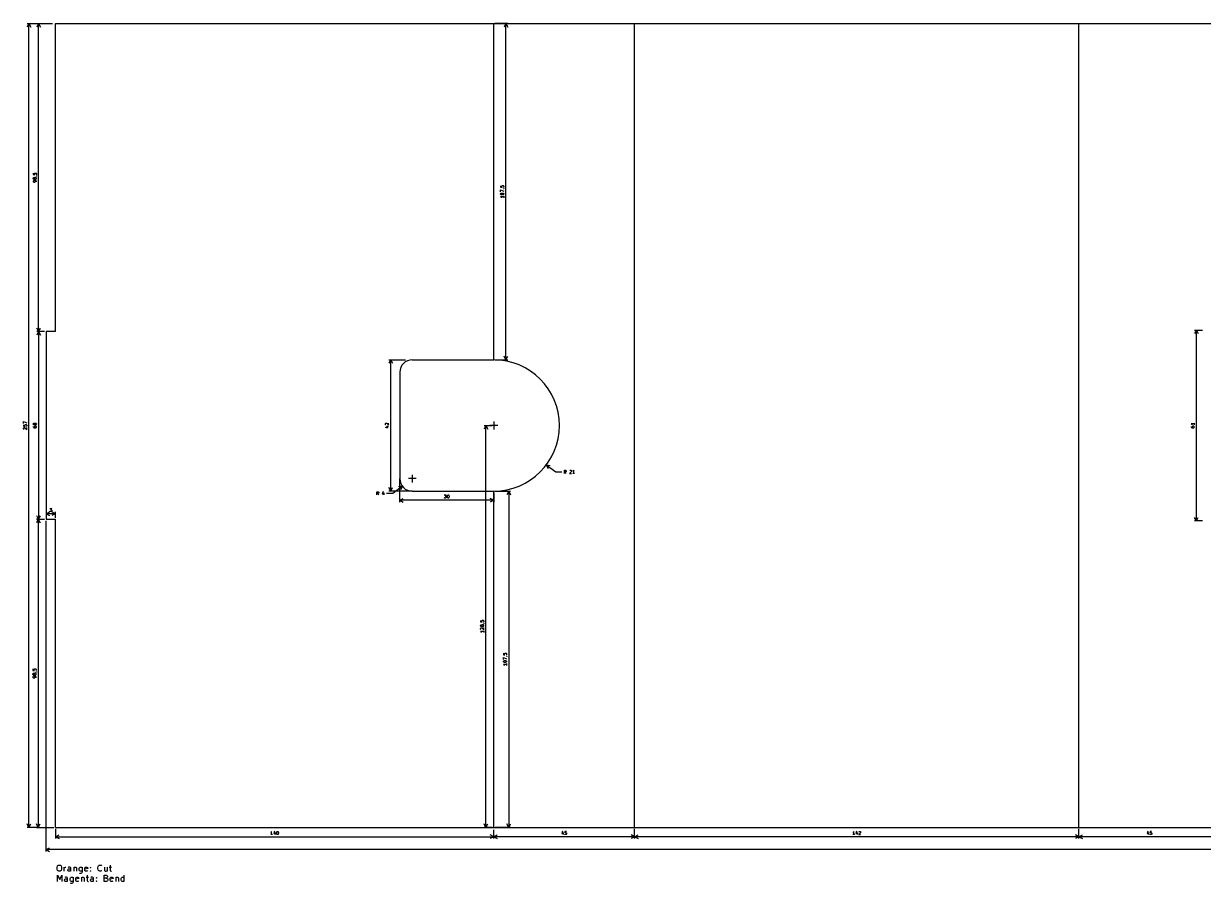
# Model space of a CAD drawing. Header units: millimetres. Extents: x 20 to 972, y -318 to 498.
# Drawn here: x 19.8 to 396.8, y -317.9 to -43 of the extents above; entities that cross this region are included whole.
import ezdxf

# ---------------------------------------------------------------- set-up
doc = ezdxf.new("R2010")
doc.units = ezdxf.units.MM
for name, color, linetype, true_color in [('User.1', 30, 'CONTINUOUS', 0xff9900), ('User.2', 6, 'CONTINUOUS', 0xff00ff), ('User.3', 254, 'CONTINUOUS', 0xb4dbd2)]:
    doc.layers.add(name, color=color, linetype=linetype, true_color=true_color)

msp = doc.modelspace()

# ---------------------------------------------------------------- linework, layer by layer
at = {"layer": 'User.1', "linetype": 'CONTINUOUS'}
for p, q in [((30, -43), (170, -43)), ((30, -141.5), (30, -43)), ((170, -43), (215, -43)), ((215, -43), (357, -43)), ((357, -43), (402, -43)), ((27, -141.5), (27, -201.5)), ((30, -141.5), (27, -141.5)), ((144, -150.5), (170, -150.5)), ((140, -154.5), (140, -188.5)), ((144, -192.5), (170, -192.5)), ((27, -201.5), (30, -201.5)), ((30, -300), (30, -201.5)), ((30, -300), (170, -300)), ((170, -300), (215, -300)), ((215, -300), (357, -300)), ((357, -300), (402, -300))]:
    msp.add_line(p, q, dxfattribs=at)
at = {"layer": 'User.1'}
for centre, radius, start, end in [((144, -154.5), 4, 90, 180), ((170, -171.5), 21, -90, 90), ((144, -188.5), 4, -180, -90)]:
    msp.add_arc(centre, radius, start, end, dxfattribs=at)
at = {"layer": 'User.2', "linetype": 'CONTINUOUS'}
for p, q in [((170, -150.5), (170, -43)), ((215, -300), (215, -43)), ((357, -300), (357, -43)), ((170, -300), (170, -192.5))]:
    msp.add_line(p, q, dxfattribs=at)
at = {"layer": 'User.3', "linetype": 'CONTINUOUS'}
for p, q in [((21.5, -43), (20.913579, -44.126504)), ((20.91358, -43), (24.1, -43)), ((21.5, -300), (21.5, -43)), ((21.5, -43), (22.086421, -44.126504)), ((24.6, -43), (24.013579, -44.126504)), ((24.01358, -43), (29, -43)), ((24.6, -141.5), (24.6, -43)), ((24.6, -43), (25.186421, -44.126504)), ((174.48642, -43), (170.4, -43)), ((173.9, -43), (173.313579, -44.126504)), ((173.9, -150.5), (173.9, -43)), ((173.9, -43), (174.486421, -44.126504)), ((22.904819, -90.821428), (22.904819, -91.297618)), ((22.904819, -91.297618), (23.381009, -91.345237)), ((22.904819, -92.392856), (22.952438, -92.297618)), ((22.904819, -92.583332), (22.904819, -92.392856)), ((22.952438, -92.67857), (22.904819, -92.583332)), ((22.952438, -93.249999), (22.904819, -93.345237)), ((22.904819, -93.345237), (22.904819, -93.535713)), ((22.904819, -93.535713), (22.952438, -93.630951)), ((22.952438, -92.297618), (23.000057, -92.249999)), ((23.000057, -92.726189), (22.952438, -92.67857)), ((23.000057, -93.20238), (22.952438, -93.249999)), ((22.952438, -93.630951), (23.000057, -93.67857)), ((23.000057, -92.249999), (23.095295, -92.20238)), ((23.095295, -92.773808), (23.000057, -92.726189)), ((23.095295, -93.154761), (23.000057, -93.20238)), ((23.000057, -93.67857), (23.095295, -93.726189)), ((23.095295, -92.20238), (23.142914, -92.20238)), ((23.142914, -92.773808), (23.095295, -92.773808)), ((23.476247, -93.154761), (23.095295, -93.154761)), ((23.095295, -93.726189), (23.33339, -93.726189)), ((23.142914, -92.20238), (23.238152, -92.249999)), ((23.238152, -92.726189), (23.142914, -92.773808)), ((23.238152, -92.249999), (23.285771, -92.297618)), ((23.285771, -92.67857), (23.238152, -92.726189)), ((23.285771, -90.964285), (23.33339, -90.869047)), ((23.285771, -91.20238), (23.285771, -90.964285)), ((23.33339, -91.297618), (23.285771, -91.20238)), ((23.285771, -92.297618), (23.33339, -92.392856)), ((23.33339, -92.583332), (23.285771, -92.67857)), ((23.33339, -90.869047), (23.381009, -90.821428)), ((23.381009, -91.345237), (23.33339, -91.297618)), ((23.381009, -92.297618), (23.33339, -92.392856)), ((23.33339, -92.392856), (23.33339, -92.583332)), ((23.33339, -92.583332), (23.381009, -92.67857)), ((23.428628, -93.20238), (23.33339, -93.154761)), ((23.33339, -93.726189), (23.428628, -93.67857)), ((23.381009, -90.821428), (23.476247, -90.773809)), ((23.428628, -92.249999), (23.381009, -92.297618)), ((23.381009, -92.67857), (23.428628, -92.726189)), ((23.523866, -92.20238), (23.428628, -92.249999)), ((23.428628, -92.726189), (23.523866, -92.773808)), ((23.476247, -93.249999), (23.428628, -93.20238)), ((23.428628, -93.67857), (23.476247, -93.630951)), ((23.476247, -90.773809), (23.714342, -90.773809)), ((23.666723, -93.20238), (23.476247, -93.154761)), ((23.523866, -93.345237), (23.476247, -93.249999)), ((23.476247, -93.630951), (23.523866, -93.535713)), ((23.714342, -92.20238), (23.523866, -92.20238)), ((23.523866, -92.773808), (23.714342, -92.773808)), ((23.523866, -93.535713), (23.523866, -93.345237)), ((23.80958, -93.297618), (23.666723, -93.20238)), ((23.714342, -90.773809), (23.80958, -90.821428)), ((23.80958, -92.249999), (23.714342, -92.20238)), ((23.714342, -92.773808), (23.80958, -92.726189)), ((23.80958, -90.821428), (23.8572, -90.869047)), ((23.8572, -91.297618), (23.80958, -91.345237)), ((23.8572, -92.297618), (23.80958, -92.249999)), ((23.80958, -92.726189), (23.8572, -92.67857)), ((23.8572, -93.345237), (23.80958, -93.297618)), ((23.8572, -90.869047), (23.904819, -90.964285)), ((23.904819, -91.20238), (23.8572, -91.297618)), ((23.8572, -91.726189), (23.904819, -91.726189)), ((23.904819, -92.392856), (23.8572, -92.297618)), ((23.8572, -92.67857), (23.904819, -92.583332)), ((23.904819, -93.440475), (23.8572, -93.345237)), ((23.904819, -90.964285), (23.904819, -91.20238)), ((23.904819, -91.726189), (24.000057, -91.773808)), ((23.904819, -92.583332), (23.904819, -92.392856)), ((23.904819, -93.630951), (23.904819, -93.440475)), ((24.000057, -91.773808), (24.047676, -91.821427)), ((172.204819, -94.845238), (172.204819, -95.321428)), ((172.204819, -95.321428), (172.681009, -95.369047)), ((172.204819, -96.845237), (172.204819, -96.178571)), ((172.204819, -96.178571), (173.204819, -96.607142)), ((172.204819, -97.416666), (172.252438, -97.321428)), ((172.204819, -97.511904), (172.204819, -97.416666)), ((172.252438, -97.607142), (172.204819, -97.511904)), ((172.252438, -97.321428), (172.300057, -97.273809)), ((172.300057, -97.654761), (172.252438, -97.607142)), ((172.300057, -97.273809), (172.395295, -97.22619)), ((172.395295, -97.70238), (172.300057, -97.654761)), ((172.395295, -97.22619), (172.585771, -97.178571)), ((172.585771, -97.749999), (172.395295, -97.70238)), ((172.585771, -94.988095), (172.63339, -94.892857)), ((172.585771, -95.22619), (172.585771, -94.988095)), ((172.63339, -95.321428), (172.585771, -95.22619)), ((172.585771, -97.178571), (172.823866, -97.178571)), ((172.823866, -97.749999), (172.585771, -97.749999)), ((172.63339, -94.892857), (172.681009, -94.845238)), ((172.681009, -95.369047), (172.63339, -95.321428)), ((172.681009, -94.845238), (172.776247, -94.797619)), ((172.776247, -94.797619), (173.014342, -94.797619)), ((172.823866, -97.178571), (173.014342, -97.22619)), ((173.014342, -97.70238), (172.823866, -97.749999)), ((173.014342, -94.797619), (173.10958, -94.845238)), ((173.014342, -97.22619), (173.10958, -97.273809)), ((173.10958, -97.654761), (173.014342, -97.70238)), ((173.10958, -94.845238), (173.1572, -94.892857)), ((173.1572, -95.321428), (173.10958, -95.369047)), ((173.10958, -97.273809), (173.1572, -97.321428)), ((173.1572, -97.607142), (173.10958, -97.654761)), ((173.1572, -94.892857), (173.204819, -94.988095)), ((173.204819, -95.22619), (173.1572, -95.321428)), ((173.1572, -95.749999), (173.204819, -95.749999)), ((173.1572, -97.321428), (173.204819, -97.416666)), ((173.204819, -97.511904), (173.1572, -97.607142)), ((173.204819, -94.988095), (173.204819, -95.22619)), ((173.204819, -95.749999), (173.300057, -95.797618)), ((173.204819, -97.416666), (173.204819, -97.511904)), ((173.300057, -95.797618), (173.347676, -95.845237)), ((173.204819, -98.416666), (172.204819, -98.416666)), ((172.204819, -98.416666), (172.347676, -98.511904)), ((172.347676, -98.511904), (172.442914, -98.607142)), ((172.442914, -98.607142), (172.490533, -98.70238)), ((173.204819, -98.130952), (173.204819, -98.70238)), ((24.6, -141.5), (24.013579, -140.373496)), ((24.6, -141.5), (24.013579, -142.626504)), ((26.5, -141.5), (24.01358, -141.5)), ((24.6, -141.5), (25.186421, -140.373496)), ((24.6, -141.5), (24.6, -201.5)), ((24.6, -141.5), (25.186421, -142.626504)), ((394.5, -141), (393.913579, -142.126504)), ((393.91358, -141), (396.5, -141)), ((394.5, -202), (394.5, -141)), ((394.5, -141), (395.086421, -142.126504)), ((137.1, -150.5), (136.513579, -151.626504)), ((136.51358, -150.5), (141.8, -150.5)), ((137.1, -192.5), (137.1, -150.5)), ((137.1, -150.5), (137.686421, -151.626504)), ((170.5, -150.5), (174.48642, -150.5)), ((173.9, -150.5), (173.313579, -149.373496)), ((173.9, -150.5), (174.486421, -149.373496)), ((19.804819, -170.880951), (19.804819, -170.214285)), ((19.804819, -170.214285), (20.804819, -170.642856)), ((19.804819, -171.261904), (19.804819, -171.738094)), ((19.804819, -171.738094), (20.281009, -171.785713)), ((19.804819, -172.357142), (19.852438, -172.261904)), ((19.804819, -172.595237), (19.804819, -172.357142)), ((19.852438, -172.690475), (19.804819, -172.595237)), ((19.852438, -172.261904), (19.900057, -172.214285)), ((19.900057, -172.738094), (19.852438, -172.690475)), ((19.900057, -172.214285), (19.995295, -172.166666)), ((19.995295, -172.166666), (20.090533, -172.166666)), ((20.090533, -172.166666), (20.23339, -172.214285)), ((20.185771, -171.404761), (20.23339, -171.309523)), ((20.185771, -171.642856), (20.185771, -171.404761)), ((20.23339, -171.738094), (20.185771, -171.642856)), ((20.23339, -171.309523), (20.281009, -171.261904)), ((20.281009, -171.785713), (20.23339, -171.738094)), ((20.23339, -172.214285), (20.804819, -172.785713)), ((20.281009, -171.261904), (20.376247, -171.214285)), ((20.376247, -171.214285), (20.614342, -171.214285)), ((20.614342, -171.214285), (20.70958, -171.261904)), ((20.70958, -171.261904), (20.7572, -171.309523)), ((20.7572, -171.738094), (20.70958, -171.785713)), ((20.7572, -171.309523), (20.804819, -171.404761)), ((20.804819, -171.642856), (20.7572, -171.738094)), ((20.804819, -171.404761), (20.804819, -171.642856)), ((20.804819, -172.785713), (20.804819, -172.166666)), ((22.904819, -170.97619), (22.952438, -170.880952)), ((22.904819, -171.071428), (22.904819, -170.97619)), ((22.952438, -171.166666), (22.904819, -171.071428)), ((22.904819, -171.785714), (22.904819, -171.97619)), ((22.904819, -171.97619), (22.952438, -172.071428)), ((22.952438, -170.880952), (23.000057, -170.833333)), ((23.000057, -171.214285), (22.952438, -171.166666)), ((22.952438, -172.071428), (23.000057, -172.119047)), ((23.000057, -170.833333), (23.095295, -170.785714)), ((23.095295, -171.261904), (23.000057, -171.214285)), ((23.000057, -172.119047), (23.142914, -172.214285)), ((23.095295, -170.785714), (23.285771, -170.738095)), ((23.285771, -171.309523), (23.095295, -171.261904)), ((23.142914, -172.214285), (23.33339, -172.261904)), ((23.285771, -170.738095), (23.523866, -170.738095)), ((23.523866, -171.309523), (23.285771, -171.309523)), ((23.33339, -171.785714), (23.285771, -171.880952)), ((23.285771, -171.880952), (23.285771, -172.071428)), ((23.285771, -172.071428), (23.33339, -172.166666)), ((23.381009, -171.738095), (23.33339, -171.785714)), ((23.33339, -172.166666), (23.381009, -172.214285)), ((23.33339, -172.261904), (23.714342, -172.261904)), ((23.476247, -171.690476), (23.381009, -171.738095)), ((23.381009, -172.214285), (23.476247, -172.261904)), ((23.714342, -171.690476), (23.476247, -171.690476)), ((23.523866, -170.738095), (23.714342, -170.785714)), ((23.714342, -171.261904), (23.523866, -171.309523)), ((23.714342, -170.785714), (23.80958, -170.833333)), ((23.80958, -171.214285), (23.714342, -171.261904)), ((23.80958, -171.738095), (23.714342, -171.690476)), ((23.714342, -172.261904), (23.80958, -172.214285)), ((23.80958, -170.833333), (23.8572, -170.880952)), ((23.8572, -171.166666), (23.80958, -171.214285)), ((23.8572, -171.785714), (23.80958, -171.738095)), ((23.80958, -172.214285), (23.8572, -172.166666)), ((23.8572, -170.880952), (23.904819, -170.97619)), ((23.904819, -171.071428), (23.8572, -171.166666)), ((23.904819, -171.880952), (23.8572, -171.785714)), ((23.8572, -172.166666), (23.904819, -172.071428)), ((23.904819, -170.97619), (23.904819, -171.071428)), ((23.904819, -172.071428), (23.904819, -171.880952)), ((135.3572, -172.023809), (136.071485, -172.261904)), ((135.404819, -170.928571), (135.452438, -170.833333)), ((135.404819, -171.166666), (135.404819, -170.928571)), ((135.452438, -171.261904), (135.404819, -171.166666)), ((135.452438, -170.833333), (135.500057, -170.785714)), ((135.500057, -171.309523), (135.452438, -171.261904)), ((135.500057, -170.785714), (135.595295, -170.738095)), ((135.595295, -170.738095), (135.690533, -170.738095)), ((135.690533, -170.738095), (135.83339, -170.785714)), ((135.738152, -171.785714), (136.404819, -171.785714)), ((135.83339, -170.785714), (136.404819, -171.357142)), ((136.071485, -172.261904), (136.071485, -171.642857)), ((136.404819, -171.357142), (136.404819, -170.738095)), ((167.5, -171.5), (166.913579, -172.626504)), ((166.91358, -171.5), (169.5, -171.5)), ((167.5, -300), (167.5, -171.5)), ((167.5, -171.5), (168.086421, -172.626504)), ((171.27, -171.5), (168.73, -171.5)), ((170, -170.23), (170, -172.77)), ((393.804819, -171.023809), (392.804819, -171.023809)), ((392.804819, -171.023809), (392.947676, -171.119047)), ((392.804819, -171.785714), (392.804819, -171.97619)), ((392.804819, -171.97619), (392.852438, -172.071428)), ((392.852438, -172.071428), (392.900057, -172.119047)), ((392.900057, -172.119047), (393.042914, -172.214285)), ((392.947676, -171.119047), (393.042914, -171.214285)), ((393.042914, -171.214285), (393.090533, -171.309523)), ((393.042914, -172.214285), (393.23339, -172.261904)), ((393.23339, -171.785714), (393.185771, -171.880952)), ((393.185771, -171.880952), (393.185771, -172.071428)), ((393.185771, -172.071428), (393.23339, -172.166666)), ((393.281009, -171.738095), (393.23339, -171.785714)), ((393.23339, -172.166666), (393.281009, -172.214285)), ((393.23339, -172.261904), (393.614342, -172.261904)), ((393.376247, -171.690476), (393.281009, -171.738095)), ((393.281009, -172.214285), (393.376247, -172.261904)), ((393.614342, -171.690476), (393.376247, -171.690476)), ((393.70958, -171.738095), (393.614342, -171.690476)), ((393.614342, -172.261904), (393.70958, -172.214285)), ((393.7572, -171.785714), (393.70958, -171.738095)), ((393.70958, -172.214285), (393.7572, -172.166666)), ((393.804819, -171.880952), (393.7572, -171.785714)), ((393.7572, -172.166666), (393.804819, -172.071428)), ((393.804819, -170.738095), (393.804819, -171.309523)), ((393.804819, -172.071428), (393.804819, -171.880952)), ((186.815517, -184.079686), (189.866297, -186.361974)), ((186.815517, -184.079686), (188.068823, -184.284926)), ((186.815517, -184.079686), (187.366261, -185.224055)), ((144, -187.23), (144, -189.77)), ((189.866297, -186.361974), (191.741667, -186.361974)), ((192.604762, -186.816793), (192.604762, -185.816793)), ((192.604762, -185.816793), (192.985714, -185.816793)), ((192.985714, -186.340602), (192.604762, -186.340602)), ((193.17619, -186.816793), (192.842857, -186.340602)), ((192.985714, -185.816793), (193.080952, -185.864412)), ((193.080952, -186.292983), (192.985714, -186.340602)), ((193.080952, -185.864412), (193.128571, -185.912031)), ((193.128571, -186.245364), (193.080952, -186.292983)), ((193.128571, -185.912031), (193.17619, -186.007269)), ((193.17619, -186.150126), (193.128571, -186.245364)), ((193.17619, -186.007269), (193.17619, -186.150126)), ((194.842857, -186.245364), (194.271429, -186.816793)), ((194.271429, -186.816793), (194.890476, -186.816793)), ((194.319048, -185.912031), (194.366667, -185.864412)), ((194.366667, -185.864412), (194.461905, -185.816793)), ((194.461905, -185.816793), (194.7, -185.816793)), ((194.7, -185.816793), (194.795238, -185.864412)), ((194.795238, -185.864412), (194.842857, -185.912031)), ((194.842857, -185.912031), (194.890476, -186.007269)), ((194.890476, -186.102507), (194.842857, -186.245364)), ((194.890476, -186.007269), (194.890476, -186.102507)), ((195.366667, -186.054888), (195.271429, -186.102507)), ((195.842857, -186.816793), (195.271429, -186.816793)), ((195.461905, -185.95965), (195.366667, -186.054888)), ((195.557143, -185.816793), (195.461905, -185.95965)), ((195.557143, -186.816793), (195.557143, -185.816793)), ((137.1, -192.5), (136.513579, -191.373496)), ((137.1, -192.5), (137.686421, -191.373496)), ((140.81487, -190.91487), (137.778818, -193.216714)), ((140.81487, -190.91487), (139.562908, -191.128159)), ((140, -195.98642), (140, -188.5)), ((140.81487, -190.91487), (140.271491, -192.062755)), ((145.27, -188.5), (142.73, -188.5)), ((132.680952, -193.671533), (132.680952, -192.671533)), ((132.680952, -192.671533), (133.061904, -192.671533)), ((133.061904, -193.195342), (132.680952, -193.195342)), ((133.25238, -193.671533), (132.919047, -193.195342)), ((133.061904, -192.671533), (133.157142, -192.719152)), ((133.157142, -193.147723), (133.061904, -193.195342)), ((133.157142, -192.719152), (133.204761, -192.766771)), ((133.204761, -193.100104), (133.157142, -193.147723)), ((133.204761, -192.766771), (133.25238, -192.862009)), ((133.25238, -193.004866), (133.204761, -193.100104)), ((133.25238, -192.862009), (133.25238, -193.004866)), ((134.633333, -192.623914), (134.395238, -193.338199)), ((134.395238, -193.338199), (135.014285, -193.338199)), ((134.871428, -193.004866), (134.871428, -193.671533)), ((137.778818, -193.216714), (135.782143, -193.216714)), ((144, -192.5), (136.51358, -192.5)), ((140, -195.4), (141.126504, -194.813579)), ((170, -195.4), (140, -195.4)), ((140, -195.4), (141.126504, -195.986421)), ((154.190476, -193.704819), (154.809523, -193.704819)), ((154.238095, -194.6572), (154.190476, -194.60958)), ((154.333333, -194.704819), (154.238095, -194.6572)), ((154.619047, -194.704819), (154.333333, -194.704819)), ((154.809523, -193.704819), (154.47619, -194.085771)), ((154.47619, -194.085771), (154.619047, -194.085771)), ((154.619047, -194.085771), (154.714285, -194.13339)), ((154.714285, -194.6572), (154.619047, -194.704819)), ((154.714285, -194.13339), (154.761904, -194.181009)), ((154.761904, -194.60958), (154.714285, -194.6572)), ((154.761904, -194.181009), (154.809523, -194.276247)), ((154.809523, -194.514342), (154.761904, -194.60958)), ((154.809523, -194.276247), (154.809523, -194.514342)), ((155.190476, -194.085771), (155.238095, -193.895295)), ((155.190476, -194.323866), (155.190476, -194.085771)), ((155.238095, -194.514342), (155.190476, -194.323866)), ((155.238095, -193.895295), (155.285714, -193.800057)), ((155.285714, -194.60958), (155.238095, -194.514342)), ((155.285714, -193.800057), (155.333333, -193.752438)), ((155.333333, -194.6572), (155.285714, -194.60958)), ((155.333333, -193.752438), (155.428571, -193.704819)), ((155.428571, -194.704819), (155.333333, -194.6572)), ((155.428571, -193.704819), (155.523809, -193.704819)), ((155.523809, -194.704819), (155.428571, -194.704819)), ((155.523809, -193.704819), (155.619047, -193.752438)), ((155.619047, -194.6572), (155.523809, -194.704819)), ((155.619047, -193.752438), (155.666666, -193.800057)), ((155.666666, -194.60958), (155.619047, -194.6572)), ((155.666666, -193.800057), (155.714285, -193.895295)), ((155.714285, -194.514342), (155.666666, -194.60958)), ((155.714285, -193.895295), (155.761904, -194.085771)), ((155.761904, -194.323866), (155.714285, -194.514342)), ((155.761904, -194.085771), (155.761904, -194.323866)), ((170, -195.4), (168.873496, -194.813579)), ((170, -195.4), (168.873496, -195.986421)), ((170, -193), (170, -195.98642)), ((170.5, -192.5), (175.38642, -192.5)), ((174.8, -192.5), (174.213579, -193.626504)), ((174.8, -192.5), (174.8, -300)), ((174.8, -192.5), (175.386421, -193.626504)), ((27, -199.7), (28.126504, -199.113579)), ((27, -199.11358), (27, -201)), ((30, -199.7), (27, -199.7)), ((27, -199.7), (28.126504, -200.286421)), ((28.166667, -198.004819), (28.785714, -198.004819)), ((28.214286, -198.9572), (28.166667, -198.90958)), ((28.309524, -199.004819), (28.214286, -198.9572)), ((28.595238, -199.004819), (28.309524, -199.004819)), ((28.785714, -198.004819), (28.452381, -198.385771)), ((28.452381, -198.385771), (28.595238, -198.385771)), ((28.595238, -198.385771), (28.690476, -198.43339)), ((28.690476, -198.9572), (28.595238, -199.004819)), ((28.690476, -198.43339), (28.738095, -198.481009)), ((28.738095, -198.90958), (28.690476, -198.9572)), ((28.738095, -198.481009), (28.785714, -198.576247)), ((28.785714, -198.814342), (28.738095, -198.90958)), ((28.785714, -198.576247), (28.785714, -198.814342)), ((30, -199.7), (28.873496, -199.113579)), ((30, -199.7), (28.873496, -200.286421)), ((30, -201), (30, -199.11358)), ((24.5, -201.5), (23.913579, -202.626504)), ((24.1, -201.5), (23.91358, -201.5)), ((24.6, -201.5), (24.013579, -200.373496)), ((24.01358, -201.5), (26.5, -201.5)), ((24.5, -201.5), (24.5, -300)), ((24.5, -201.5), (25.086421, -202.626504)), ((24.6, -201.5), (25.186421, -200.373496)), ((27, -307.68642), (27, -202)), ((394.5, -202), (393.913579, -200.873496)), ((396.5, -202), (393.91358, -202)), ((394.5, -202), (395.086421, -200.873496)), ((165.804819, -233.845238), (165.804819, -234.321428)), ((165.804819, -234.321428), (166.281009, -234.369047)), ((165.804819, -235.416666), (165.852438, -235.321428)), ((165.804819, -235.607142), (165.804819, -235.416666)), ((165.852438, -235.70238), (165.804819, -235.607142)), ((165.804819, -236.369047), (165.852438, -236.273809)), ((165.804819, -236.607142), (165.804819, -236.369047)), ((165.852438, -236.70238), (165.804819, -236.607142)), ((166.804819, -237.416666), (165.804819, -237.416666)), ((165.804819, -237.416666), (165.947676, -237.511904)), ((165.852438, -235.321428), (165.900057, -235.273809)), ((165.900057, -235.749999), (165.852438, -235.70238)), ((165.852438, -236.273809), (165.900057, -236.22619)), ((165.900057, -236.749999), (165.852438, -236.70238)), ((165.900057, -235.273809), (165.995295, -235.22619)), ((165.995295, -235.797618), (165.900057, -235.749999)), ((165.900057, -236.22619), (165.995295, -236.178571)), ((165.995295, -235.22619), (166.042914, -235.22619)), ((166.042914, -235.797618), (165.995295, -235.797618)), ((165.995295, -236.178571), (166.090533, -236.178571)), ((166.042914, -235.22619), (166.138152, -235.273809)), ((166.138152, -235.749999), (166.042914, -235.797618)), ((166.090533, -236.178571), (166.23339, -236.22619)), ((166.138152, -235.273809), (166.185771, -235.321428)), ((166.185771, -235.70238), (166.138152, -235.749999)), ((166.185771, -233.988095), (166.23339, -233.892857)), ((166.185771, -234.22619), (166.185771, -233.988095)), ((166.23339, -234.321428), (166.185771, -234.22619)), ((166.185771, -235.321428), (166.23339, -235.416666)), ((166.23339, -235.607142), (166.185771, -235.70238)), ((166.23339, -233.892857), (166.281009, -233.845238)), ((166.281009, -234.369047), (166.23339, -234.321428)), ((166.281009, -235.321428), (166.23339, -235.416666)), ((166.23339, -235.416666), (166.23339, -235.607142)), ((166.23339, -235.607142), (166.281009, -235.70238)), ((166.23339, -236.22619), (166.804819, -236.797618)), ((166.281009, -233.845238), (166.376247, -233.797619)), ((166.328628, -235.273809), (166.281009, -235.321428)), ((166.281009, -235.70238), (166.328628, -235.749999)), ((166.423866, -235.22619), (166.328628, -235.273809)), ((166.328628, -235.749999), (166.423866, -235.797618)), ((166.376247, -233.797619), (166.614342, -233.797619)), ((166.614342, -235.22619), (166.423866, -235.22619)), ((166.423866, -235.797618), (166.614342, -235.797618)), ((166.614342, -233.797619), (166.70958, -233.845238)), ((166.70958, -235.273809), (166.614342, -235.22619)), ((166.614342, -235.797618), (166.70958, -235.749999)), ((166.70958, -233.845238), (166.7572, -233.892857)), ((166.7572, -234.321428), (166.70958, -234.369047)), ((166.7572, -235.321428), (166.70958, -235.273809)), ((166.70958, -235.749999), (166.7572, -235.70238)), ((166.7572, -233.892857), (166.804819, -233.988095)), ((166.804819, -234.22619), (166.7572, -234.321428)), ((166.7572, -234.749999), (166.804819, -234.749999)), ((166.804819, -235.416666), (166.7572, -235.321428)), ((166.7572, -235.70238), (166.804819, -235.607142)), ((166.804819, -233.988095), (166.804819, -234.22619)), ((166.804819, -234.749999), (166.900057, -234.797618)), ((166.804819, -235.607142), (166.804819, -235.416666)), ((166.804819, -236.797618), (166.804819, -236.178571)), ((166.804819, -237.130952), (166.804819, -237.70238)), ((166.900057, -234.797618), (166.947676, -234.845237)), ((165.947676, -237.511904), (166.042914, -237.607142)), ((166.042914, -237.607142), (166.090533, -237.70238)), ((173.104819, -244.345238), (173.104819, -244.821428)), ((173.104819, -244.821428), (173.581009, -244.869047)), ((173.485771, -244.488095), (173.53339, -244.392857)), ((173.485771, -244.72619), (173.485771, -244.488095)), ((173.53339, -244.821428), (173.485771, -244.72619)), ((173.53339, -244.392857), (173.581009, -244.345238)), ((173.581009, -244.869047), (173.53339, -244.821428)), ((173.581009, -244.345238), (173.676247, -244.297619)), ((173.676247, -244.297619), (173.914342, -244.297619)), ((173.914342, -244.297619), (174.00958, -244.345238)), ((174.00958, -244.345238), (174.0572, -244.392857)), ((174.0572, -244.821428), (174.00958, -244.869047)), ((174.0572, -244.392857), (174.104819, -244.488095)), ((174.104819, -244.72619), (174.0572, -244.821428)), ((174.104819, -244.488095), (174.104819, -244.72619)), ((173.104819, -246.345237), (173.104819, -245.678571)), ((173.104819, -245.678571), (174.104819, -246.107142)), ((173.104819, -246.916666), (173.152438, -246.821428)), ((173.104819, -247.011904), (173.104819, -246.916666)), ((173.152438, -247.107142), (173.104819, -247.011904)), ((174.104819, -247.916666), (173.104819, -247.916666)), ((173.104819, -247.916666), (173.247676, -248.011904)), ((173.152438, -246.821428), (173.200057, -246.773809)), ((173.200057, -247.154761), (173.152438, -247.107142)), ((173.200057, -246.773809), (173.295295, -246.72619)), ((173.295295, -247.20238), (173.200057, -247.154761)), ((173.247676, -248.011904), (173.342914, -248.107142)), ((173.295295, -246.72619), (173.485771, -246.678571)), ((173.485771, -247.249999), (173.295295, -247.20238)), ((173.342914, -248.107142), (173.390533, -248.20238)), ((173.485771, -246.678571), (173.723866, -246.678571)), ((173.723866, -247.249999), (173.485771, -247.249999)), ((173.723866, -246.678571), (173.914342, -246.72619)), ((173.914342, -247.20238), (173.723866, -247.249999)), ((173.914342, -246.72619), (174.00958, -246.773809)), ((174.00958, -247.154761), (173.914342, -247.20238)), ((174.00958, -246.773809), (174.0572, -246.821428)), ((174.0572, -247.107142), (174.00958, -247.154761)), ((174.0572, -245.249999), (174.104819, -245.249999)), ((174.0572, -246.821428), (174.104819, -246.916666)), ((174.104819, -247.011904), (174.0572, -247.107142)), ((174.104819, -245.249999), (174.200057, -245.297618)), ((174.104819, -246.916666), (174.104819, -247.011904)), ((174.104819, -247.630952), (174.104819, -248.20238)), ((174.200057, -245.297618), (174.247676, -245.345237)), ((22.804819, -249.321428), (22.804819, -249.797618)), ((22.804819, -249.797618), (23.281009, -249.845237)), ((22.804819, -250.892856), (22.852438, -250.797618)), ((22.804819, -251.083332), (22.804819, -250.892856)), ((22.852438, -251.17857), (22.804819, -251.083332)), ((22.852438, -251.749999), (22.804819, -251.845237)), ((22.804819, -251.845237), (22.804819, -252.035713)), ((22.804819, -252.035713), (22.852438, -252.130951)), ((22.852438, -250.797618), (22.900057, -250.749999)), ((22.900057, -251.226189), (22.852438, -251.17857)), ((22.900057, -251.70238), (22.852438, -251.749999)), ((22.852438, -252.130951), (22.900057, -252.17857)), ((22.900057, -250.749999), (22.995295, -250.70238)), ((22.995295, -251.273808), (22.900057, -251.226189)), ((22.995295, -251.654761), (22.900057, -251.70238)), ((22.900057, -252.17857), (22.995295, -252.226189)), ((22.995295, -250.70238), (23.042914, -250.70238)), ((23.042914, -251.273808), (22.995295, -251.273808)), ((23.376247, -251.654761), (22.995295, -251.654761)), ((22.995295, -252.226189), (23.23339, -252.226189)), ((23.042914, -250.70238), (23.138152, -250.749999)), ((23.138152, -251.226189), (23.042914, -251.273808)), ((23.138152, -250.749999), (23.185771, -250.797618)), ((23.185771, -251.17857), (23.138152, -251.226189)), ((23.185771, -249.464285), (23.23339, -249.369047)), ((23.185771, -249.70238), (23.185771, -249.464285)), ((23.23339, -249.797618), (23.185771, -249.70238)), ((23.185771, -250.797618), (23.23339, -250.892856)), ((23.23339, -251.083332), (23.185771, -251.17857)), ((23.23339, -249.369047), (23.281009, -249.321428)), ((23.281009, -249.845237), (23.23339, -249.797618)), ((23.281009, -250.797618), (23.23339, -250.892856)), ((23.23339, -250.892856), (23.23339, -251.083332)), ((23.23339, -251.083332), (23.281009, -251.17857)), ((23.328628, -251.70238), (23.23339, -251.654761)), ((23.23339, -252.226189), (23.328628, -252.17857)), ((23.281009, -249.321428), (23.376247, -249.273809)), ((23.328628, -250.749999), (23.281009, -250.797618)), ((23.281009, -251.17857), (23.328628, -251.226189)), ((23.423866, -250.70238), (23.328628, -250.749999)), ((23.328628, -251.226189), (23.423866, -251.273808)), ((23.376247, -251.749999), (23.328628, -251.70238)), ((23.328628, -252.17857), (23.376247, -252.130951)), ((23.376247, -249.273809), (23.614342, -249.273809)), ((23.566723, -251.70238), (23.376247, -251.654761)), ((23.423866, -251.845237), (23.376247, -251.749999)), ((23.376247, -252.130951), (23.423866, -252.035713)), ((23.614342, -250.70238), (23.423866, -250.70238)), ((23.423866, -251.273808), (23.614342, -251.273808)), ((23.423866, -252.035713), (23.423866, -251.845237)), ((23.70958, -251.797618), (23.566723, -251.70238)), ((23.614342, -249.273809), (23.70958, -249.321428)), ((23.70958, -250.749999), (23.614342, -250.70238)), ((23.614342, -251.273808), (23.70958, -251.226189)), ((23.70958, -249.321428), (23.7572, -249.369047)), ((23.7572, -249.797618), (23.70958, -249.845237)), ((23.7572, -250.797618), (23.70958, -250.749999)), ((23.70958, -251.226189), (23.7572, -251.17857)), ((23.7572, -251.845237), (23.70958, -251.797618)), ((23.7572, -249.369047), (23.804819, -249.464285)), ((23.804819, -249.70238), (23.7572, -249.797618)), ((23.7572, -250.226189), (23.804819, -250.226189)), ((23.804819, -250.892856), (23.7572, -250.797618)), ((23.7572, -251.17857), (23.804819, -251.083332)), ((23.804819, -251.940475), (23.7572, -251.845237)), ((23.804819, -249.464285), (23.804819, -249.70238)), ((23.804819, -250.226189), (23.900057, -250.273808)), ((23.804819, -251.083332), (23.804819, -250.892856)), ((23.804819, -252.130951), (23.804819, -251.940475)), ((23.900057, -250.273808), (23.947676, -250.321427)), ((21.5, -300), (20.913579, -298.873496)), ((24, -300), (20.91358, -300)), ((21.5, -300), (22.086421, -298.873496)), ((24.5, -300), (23.913579, -298.873496)), ((23.91358, -300), (29.5, -300)), ((24.5, -300), (25.086421, -298.873496)), ((30, -300.5), (30, -303.58642)), ((98.857143, -301.542914), (98.761905, -301.590533)), ((98.952381, -301.447676), (98.857143, -301.542914)), ((99.047619, -301.304819), (98.952381, -301.447676)), ((99.047619, -302.304819), (99.047619, -301.304819)), ((99.952381, -301.2572), (99.714286, -301.971485)), ((100.666667, -301.685771), (100.714286, -301.495295)), ((100.714286, -301.495295), (100.761905, -301.400057)), ((100.761905, -301.400057), (100.809524, -301.352438)), ((100.809524, -301.352438), (100.904762, -301.304819)), ((100.904762, -301.304819), (101, -301.304819)), ((101, -301.304819), (101.095238, -301.352438)), ((101.095238, -301.352438), (101.142857, -301.400057)), ((101.142857, -301.400057), (101.190476, -301.495295)), ((101.190476, -301.495295), (101.238095, -301.685771)), ((167.5, -300), (166.913579, -298.873496)), ((169.5, -300), (166.91358, -300)), ((167.5, -300), (168.086421, -298.873496)), ((170, -303.58642), (170, -300.8)), ((170, -303.58642), (170, -301.2)), ((175.38642, -300), (170.5, -300)), ((174.8, -300), (174.213579, -298.873496)), ((174.8, -300), (175.386421, -298.873496)), ((191.97619, -301.2572), (191.738095, -301.971485)), ((192.738095, -301.304819), (192.690476, -301.781009)), ((193.214285, -301.304819), (192.738095, -301.304819)), ((215, -303.58642), (215, -300.5)), ((284.857143, -301.542914), (284.761905, -301.590533)), ((284.952381, -301.447676), (284.857143, -301.542914)), ((285.047619, -301.304819), (284.952381, -301.447676)), ((285.047619, -302.304819), (285.047619, -301.304819)), ((285.952381, -301.2572), (285.714286, -301.971485)), ((286.666667, -301.400057), (286.714286, -301.352438)), ((286.714286, -301.352438), (286.809524, -301.304819)), ((286.809524, -301.304819), (287.047619, -301.304819)), ((287.047619, -301.304819), (287.142857, -301.352438)), ((287.142857, -301.352438), (287.190476, -301.400057)), ((287.190476, -301.400057), (287.238095, -301.495295)), ((287.238095, -301.495295), (287.238095, -301.590533)), ((357, -303.58642), (357, -300.5)), ((378.97619, -301.2572), (378.738095, -301.971485)), ((379.738095, -301.304819), (379.690476, -301.781009)), ((380.214285, -301.304819), (379.738095, -301.304819)), ((30, -303), (31.126504, -302.413579)), ((30, -303), (170, -303)), ((30, -303), (31.126504, -303.586421)), ((99.333333, -302.304819), (98.761905, -302.304819)), ((99.714286, -301.971485), (100.333333, -301.971485)), ((100.190476, -301.638152), (100.190476, -302.304819)), ((100.666667, -301.923866), (100.666667, -301.685771)), ((100.714286, -302.114342), (100.666667, -301.923866)), ((100.761905, -302.20958), (100.714286, -302.114342)), ((100.809524, -302.2572), (100.761905, -302.20958)), ((100.904762, -302.304819), (100.809524, -302.2572)), ((101, -302.304819), (100.904762, -302.304819)), ((101.095238, -302.2572), (101, -302.304819)), ((101.142857, -302.20958), (101.095238, -302.2572)), ((101.190476, -302.114342), (101.142857, -302.20958)), ((101.238095, -301.923866), (101.190476, -302.114342)), ((101.238095, -301.685771), (101.238095, -301.923866)), ((170, -303), (168.873496, -302.413579)), ((170, -303), (168.873496, -303.586421)), ((170, -303), (171.126504, -302.413579)), ((215, -303), (170, -303)), ((170, -303), (171.126504, -303.586421)), ((191.738095, -301.971485), (192.357142, -301.971485)), ((192.214285, -301.638152), (192.214285, -302.304819)), ((192.690476, -301.781009), (192.738095, -301.73339)), ((192.738095, -302.2572), (192.690476, -302.20958)), ((192.738095, -301.73339), (192.833333, -301.685771)), ((192.833333, -302.304819), (192.738095, -302.2572)), ((192.833333, -301.685771), (193.071428, -301.685771)), ((193.071428, -302.304819), (192.833333, -302.304819)), ((193.071428, -301.685771), (193.166666, -301.73339)), ((193.166666, -302.2572), (193.071428, -302.304819)), ((193.166666, -301.73339), (193.214285, -301.781009)), ((193.214285, -302.20958), (193.166666, -302.2572)), ((193.214285, -301.781009), (193.261904, -301.876247)), ((193.261904, -302.114342), (193.214285, -302.20958)), ((193.261904, -301.876247), (193.261904, -302.114342)), ((215, -303), (213.873496, -302.413579)), ((215, -303), (213.873496, -303.586421)), ((215, -303), (216.126504, -302.413579)), ((357, -303), (215, -303)), ((215, -303), (216.126504, -303.586421)), ((285.333333, -302.304819), (284.761905, -302.304819)), ((285.714286, -301.971485), (286.333333, -301.971485)), ((286.190476, -301.638152), (286.190476, -302.304819)), ((287.190476, -301.73339), (286.619048, -302.304819)), ((286.619048, -302.304819), (287.238095, -302.304819)), ((287.238095, -301.590533), (287.190476, -301.73339)), ((357, -303), (355.873496, -302.413579)), ((357, -303), (355.873496, -303.586421)), ((357, -303), (358.126504, -302.413579)), ((402, -303), (357, -303)), ((357, -303), (358.126504, -303.586421)), ((378.738095, -301.971485), (379.357142, -301.971485)), ((379.214285, -301.638152), (379.214285, -302.304819)), ((379.690476, -301.781009), (379.738095, -301.73339)), ((379.738095, -302.2572), (379.690476, -302.20958)), ((379.738095, -301.73339), (379.833333, -301.685771)), ((379.833333, -302.304819), (379.738095, -302.2572)), ((379.833333, -301.685771), (380.071428, -301.685771)), ((380.071428, -302.304819), (379.833333, -302.304819)), ((380.071428, -301.685771), (380.166666, -301.73339)), ((380.166666, -302.2572), (380.071428, -302.304819)), ((380.166666, -301.73339), (380.214285, -301.781009)), ((380.214285, -302.20958), (380.166666, -302.2572)), ((380.214285, -301.781009), (380.261904, -301.876247)), ((380.261904, -302.114342), (380.214285, -302.20958)), ((380.261904, -301.876247), (380.261904, -302.114342)), ((27, -307.1), (28.126504, -306.513579)), ((969, -307.1), (27, -307.1)), ((27, -307.1), (28.126504, -307.686421)), ((30.579636, -312.694216), (30.674874, -312.313264)), ((30.579636, -313.360883), (30.579636, -312.694216)), ((30.674874, -312.313264), (30.86535, -312.122788)), ((30.86535, -312.122788), (31.055826, -312.02755)), ((31.055826, -312.02755), (31.436779, -312.02755)), ((31.436779, -312.02755), (31.627255, -312.122788)), ((31.627255, -312.122788), (31.817731, -312.313264)), ((31.817731, -312.313264), (31.912969, -312.694216)), ((31.912969, -312.694216), (31.912969, -313.360883)), ((32.770112, -314.02755), (32.770112, -312.694216)), ((32.86535, -312.884692), (32.960588, -312.789454)), ((32.960588, -312.789454), (33.151064, -312.694216)), ((33.151064, -312.694216), (33.341541, -312.694216)), ((34.198683, -312.694216), (34.008207, -312.789454)), ((34.579636, -312.694216), (34.198683, -312.694216)), ((34.770112, -312.789454), (34.579636, -312.694216)), ((34.86535, -312.979931), (34.770112, -312.789454)), ((35.817731, -312.694216), (35.817731, -314.02755)), ((35.817731, -312.884692), (35.912969, -312.789454)), ((35.912969, -312.789454), (36.103445, -312.694216)), ((36.103445, -312.694216), (36.38916, -312.694216)), ((36.38916, -312.694216), (36.579636, -312.789454)), ((36.579636, -312.789454), (36.674874, -312.979931)), ((37.627255, -312.884692), (37.722493, -312.789454)), ((37.722493, -312.789454), (37.912969, -312.694216)), ((37.912969, -312.694216), (38.293922, -312.694216)), ((38.293922, -312.694216), (38.484398, -312.789454)), ((38.484398, -312.694216), (38.484398, -314.313264)), ((39.341541, -312.979931), (39.436779, -312.789454)), ((39.436779, -312.789454), (39.627255, -312.694216)), ((39.627255, -312.694216), (40.008208, -312.694216)), ((40.008208, -312.694216), (40.198684, -312.789454)), ((40.198684, -312.789454), (40.293922, -312.979931)), ((41.055827, -312.884692), (41.151065, -312.789454)), ((41.151065, -312.789454), (41.246303, -312.884692)), ((41.151065, -312.789454), (41.151065, -312.979931)), ((43.532018, -312.884692), (43.627256, -312.50374)), ((43.627256, -312.50374), (43.722494, -312.313264)), ((43.722494, -312.313264), (43.91297, -312.122788)), ((43.91297, -312.122788), (44.198685, -312.02755)), ((44.198685, -312.02755), (44.389161, -312.02755)), ((44.389161, -312.02755), (44.674875, -312.122788)), ((44.674875, -312.122788), (44.770113, -312.218026)), ((45.627256, -312.694216), (45.627256, -313.741835)), ((46.484399, -312.694216), (46.484399, -314.02755)), ((47.151066, -312.694216), (47.91297, -312.694216)), ((47.43678, -312.02755), (47.43678, -313.741835)), ((30.674874, -313.741835), (30.579636, -313.360883)), ((30.86535, -313.932312), (30.674874, -313.741835)), ((30.674874, -317.247438), (30.674874, -315.247438)), ((30.674874, -315.247438), (31.341541, -316.676009)), ((31.055826, -314.02755), (30.86535, -313.932312)), ((31.436779, -314.02755), (31.055826, -314.02755)), ((31.341541, -316.676009), (32.008207, -315.247438)), ((31.627255, -313.932312), (31.436779, -314.02755)), ((31.817731, -313.741835), (31.627255, -313.932312)), ((31.912969, -313.360883), (31.817731, -313.741835)), ((32.008207, -315.247438), (32.008207, -317.247438)), ((32.770112, -313.075169), (32.86535, -312.884692)), ((32.86535, -316.771247), (32.960588, -316.580771)), ((33.151064, -315.914104), (32.960588, -316.009342)), ((32.960588, -316.580771), (33.151064, -316.485533)), ((33.532017, -315.914104), (33.151064, -315.914104)), ((33.151064, -316.485533), (33.627255, -316.485533)), ((33.722493, -316.009342), (33.532017, -315.914104)), ((33.627255, -316.485533), (33.817731, -316.390295)), ((33.817731, -316.199819), (33.722493, -316.009342)), ((33.817731, -317.247438), (33.817731, -316.199819)), ((33.912969, -313.551359), (34.008207, -313.360883)), ((33.912969, -313.741835), (33.912969, -313.551359)), ((34.008207, -313.932312), (33.912969, -313.741835)), ((34.008207, -313.360883), (34.198683, -313.265645)), ((34.198683, -314.02755), (34.008207, -313.932312)), ((34.198683, -313.265645), (34.674874, -313.265645)), ((34.674874, -314.02755), (34.198683, -314.02755)), ((34.674874, -313.265645), (34.86535, -313.170407)), ((34.86535, -313.932312), (34.674874, -314.02755)), ((34.674874, -316.295057), (34.770112, -316.10458)), ((34.674874, -316.866485), (34.674874, -316.295057)), ((34.770112, -316.10458), (34.86535, -316.009342)), ((34.86535, -314.02755), (34.86535, -312.979931)), ((34.86535, -316.009342), (35.055826, -315.914104)), ((35.055826, -315.914104), (35.436779, -315.914104)), ((35.436779, -315.914104), (35.627255, -316.009342)), ((35.627255, -315.914104), (35.627255, -317.533152)), ((36.484398, -316.199819), (36.579636, -316.009342)), ((36.484398, -316.961723), (36.484398, -316.199819)), ((37.436779, -316.390295), (36.484398, -316.580771)), ((36.579636, -316.009342), (36.770112, -315.914104)), ((36.674874, -312.979931), (36.674874, -314.02755)), ((36.770112, -315.914104), (37.151065, -315.914104)), ((37.151065, -315.914104), (37.341541, -316.009342)), ((37.341541, -316.009342), (37.436779, -316.199819)), ((37.436779, -316.199819), (37.436779, -316.390295)), ((37.532017, -313.075169), (37.627255, -312.884692)), ((37.532017, -313.646597), (37.532017, -313.075169)), ((37.627255, -313.837073), (37.532017, -313.646597)), ((37.722493, -313.932312), (37.627255, -313.837073)), ((37.817731, -314.694216), (37.627255, -314.598978)), ((37.912969, -314.02755), (37.722493, -313.932312)), ((38.103445, -314.694216), (37.817731, -314.694216)), ((38.293922, -314.02755), (37.912969, -314.02755)), ((38.293922, -314.598978), (38.103445, -314.694216)), ((38.484398, -313.932312), (38.293922, -314.02755)), ((38.38916, -314.50374), (38.293922, -314.598978)), ((38.293922, -315.914104), (38.293922, -317.247438)), ((38.293922, -316.10458), (38.38916, -316.009342)), ((38.484398, -314.313264), (38.38916, -314.50374)), ((38.38916, -316.009342), (38.579636, -315.914104)), ((38.579636, -315.914104), (38.865351, -315.914104)), ((38.865351, -315.914104), (39.055827, -316.009342)), ((39.055827, -316.009342), (39.151065, -316.199819)), ((39.151065, -316.199819), (39.151065, -317.247438)), ((39.341541, -313.741835), (39.341541, -312.979931)), ((40.293922, -313.170407), (39.341541, -313.360883)), ((39.436779, -313.932312), (39.341541, -313.741835)), ((39.627255, -314.02755), (39.436779, -313.932312)), ((40.008208, -314.02755), (39.627255, -314.02755)), ((39.817732, -315.914104), (40.579636, -315.914104)), ((40.198684, -313.932312), (40.008208, -314.02755)), ((40.103446, -315.247438), (40.103446, -316.961723)), ((40.293922, -312.979931), (40.293922, -313.170407)), ((41.151065, -312.979931), (41.055827, -312.884692)), ((41.055827, -313.932312), (41.151065, -313.837073)), ((41.151065, -314.02755), (41.055827, -313.932312)), ((41.246303, -312.884692), (41.151065, -312.979931)), ((41.151065, -313.837073), (41.246303, -313.932312)), ((41.151065, -313.837073), (41.151065, -314.02755)), ((41.246303, -313.932312), (41.151065, -314.02755)), ((41.151065, -316.771247), (41.246303, -316.580771)), ((41.436779, -315.914104), (41.246303, -316.009342)), ((41.246303, -316.580771), (41.436779, -316.485533)), ((41.817732, -315.914104), (41.436779, -315.914104)), ((41.436779, -316.485533), (41.91297, -316.485533)), ((42.008208, -316.009342), (41.817732, -315.914104)), ((41.91297, -316.485533), (42.103446, -316.390295)), ((42.103446, -316.199819), (42.008208, -316.009342)), ((42.103446, -317.247438), (42.103446, -316.199819)), ((42.960589, -316.10458), (43.055827, -316.009342)), ((43.055827, -316.199819), (42.960589, -316.10458)), ((43.055827, -316.009342), (43.151065, -316.10458)), ((43.055827, -316.009342), (43.055827, -316.199819)), ((43.151065, -316.10458), (43.055827, -316.199819)), ((43.532018, -313.170407), (43.532018, -312.884692)), ((43.627256, -313.551359), (43.532018, -313.170407)), ((43.722494, -313.741835), (43.627256, -313.551359)), ((43.91297, -313.932312), (43.722494, -313.741835)), ((44.198685, -314.02755), (43.91297, -313.932312)), ((44.389161, -314.02755), (44.198685, -314.02755)), ((44.674875, -313.932312), (44.389161, -314.02755)), ((44.770113, -313.837073), (44.674875, -313.932312)), ((45.532018, -317.247438), (45.532018, -315.247438)), ((45.532018, -315.247438), (46.198685, -315.247438)), ((46.198685, -316.199819), (45.532018, -316.199819)), ((45.627256, -313.741835), (45.722494, -313.932312)), ((45.722494, -313.932312), (45.91297, -314.02755)), ((45.91297, -314.02755), (46.198685, -314.02755)), ((46.198685, -314.02755), (46.389161, -313.932312)), ((46.198685, -315.247438), (46.389161, -315.342676)), ((46.389161, -316.10458), (46.198685, -316.199819)), ((46.198685, -316.199819), (46.484399, -316.295057)), ((46.389161, -313.932312), (46.484399, -313.837073)), ((46.389161, -315.342676), (46.484399, -315.437914)), ((46.484399, -316.009342), (46.389161, -316.10458)), ((46.484399, -315.437914), (46.579637, -315.62839)), ((46.579637, -315.818866), (46.484399, -316.009342)), ((46.484399, -316.295057), (46.579637, -316.390295)), ((46.579637, -315.62839), (46.579637, -315.818866)), ((46.579637, -316.390295), (46.674875, -316.580771)), ((46.674875, -316.580771), (46.674875, -316.866485)), ((47.43678, -313.741835), (47.532018, -313.932312)), ((47.43678, -316.199819), (47.532018, -316.009342)), ((47.43678, -316.961723), (47.43678, -316.199819)), ((48.389161, -316.390295), (47.43678, -316.580771)), ((47.532018, -313.932312), (47.722494, -314.02755)), ((47.532018, -316.009342), (47.722494, -315.914104)), ((47.722494, -314.02755), (47.91297, -314.02755)), ((47.722494, -315.914104), (48.103447, -315.914104)), ((48.103447, -315.914104), (48.293923, -316.009342)), ((48.293923, -316.009342), (48.389161, -316.199819)), ((48.389161, -316.199819), (48.389161, -316.390295)), ((49.246304, -315.914104), (49.246304, -317.247438)), ((49.246304, -316.10458), (49.341542, -316.009342)), ((49.341542, -316.009342), (49.532018, -315.914104)), ((49.532018, -315.914104), (49.817733, -315.914104)), ((49.817733, -315.914104), (50.008209, -316.009342)), ((50.008209, -316.009342), (50.103447, -316.199819)), ((50.103447, -316.199819), (50.103447, -317.247438)), ((50.96059, -316.295057), (51.055828, -316.10458)), ((50.96059, -316.866485), (50.96059, -316.295057)), ((51.055828, -316.10458), (51.151066, -316.009342)), ((51.151066, -316.009342), (51.341542, -315.914104)), ((51.341542, -315.914104), (51.722495, -315.914104)), ((51.722495, -315.914104), (51.912971, -316.009342)), ((51.912971, -317.247438), (51.912971, -315.247438)), ((32.86535, -316.961723), (32.86535, -316.771247)), ((32.960588, -317.1522), (32.86535, -316.961723)), ((33.151064, -317.247438), (32.960588, -317.1522)), ((33.627255, -317.247438), (33.151064, -317.247438)), ((33.817731, -317.1522), (33.627255, -317.247438)), ((34.770112, -317.056961), (34.674874, -316.866485)), ((34.86535, -317.1522), (34.770112, -317.056961)), ((34.960588, -317.914104), (34.770112, -317.818866)), ((35.055826, -317.247438), (34.86535, -317.1522)), ((35.246302, -317.914104), (34.960588, -317.914104)), ((35.436779, -317.247438), (35.055826, -317.247438)), ((35.436779, -317.818866), (35.246302, -317.914104)), ((35.627255, -317.1522), (35.436779, -317.247438)), ((35.532017, -317.723628), (35.436779, -317.818866)), ((35.627255, -317.533152), (35.532017, -317.723628)), ((36.579636, -317.1522), (36.484398, -316.961723)), ((36.770112, -317.247438), (36.579636, -317.1522)), ((37.151065, -317.247438), (36.770112, -317.247438)), ((37.341541, -317.1522), (37.151065, -317.247438)), ((40.103446, -316.961723), (40.198684, -317.1522)), ((40.198684, -317.1522), (40.38916, -317.247438)), ((40.38916, -317.247438), (40.579636, -317.247438)), ((41.151065, -316.961723), (41.151065, -316.771247)), ((41.246303, -317.1522), (41.151065, -316.961723)), ((41.436779, -317.247438), (41.246303, -317.1522)), ((41.91297, -317.247438), (41.436779, -317.247438)), ((42.103446, -317.1522), (41.91297, -317.247438)), ((42.960589, -317.1522), (43.055827, -317.056961)), ((43.055827, -317.247438), (42.960589, -317.1522)), ((43.055827, -317.056961), (43.151065, -317.1522)), ((43.055827, -317.056961), (43.055827, -317.247438)), ((43.151065, -317.1522), (43.055827, -317.247438)), ((46.293923, -317.247438), (45.532018, -317.247438)), ((46.484399, -317.1522), (46.293923, -317.247438)), ((46.579637, -317.056961), (46.484399, -317.1522)), ((46.674875, -316.866485), (46.579637, -317.056961)), ((47.532018, -317.1522), (47.43678, -316.961723)), ((47.722494, -317.247438), (47.532018, -317.1522)), ((48.103447, -317.247438), (47.722494, -317.247438)), ((48.293923, -317.1522), (48.103447, -317.247438)), ((51.055828, -317.056961), (50.96059, -316.866485)), ((51.151066, -317.1522), (51.055828, -317.056961)), ((51.341542, -317.247438), (51.151066, -317.1522)), ((51.722495, -317.247438), (51.341542, -317.247438)), ((51.912971, -317.1522), (51.722495, -317.247438))]:
    msp.add_line(p, q, dxfattribs=at)

doc.saveas('drawing.dxf')
